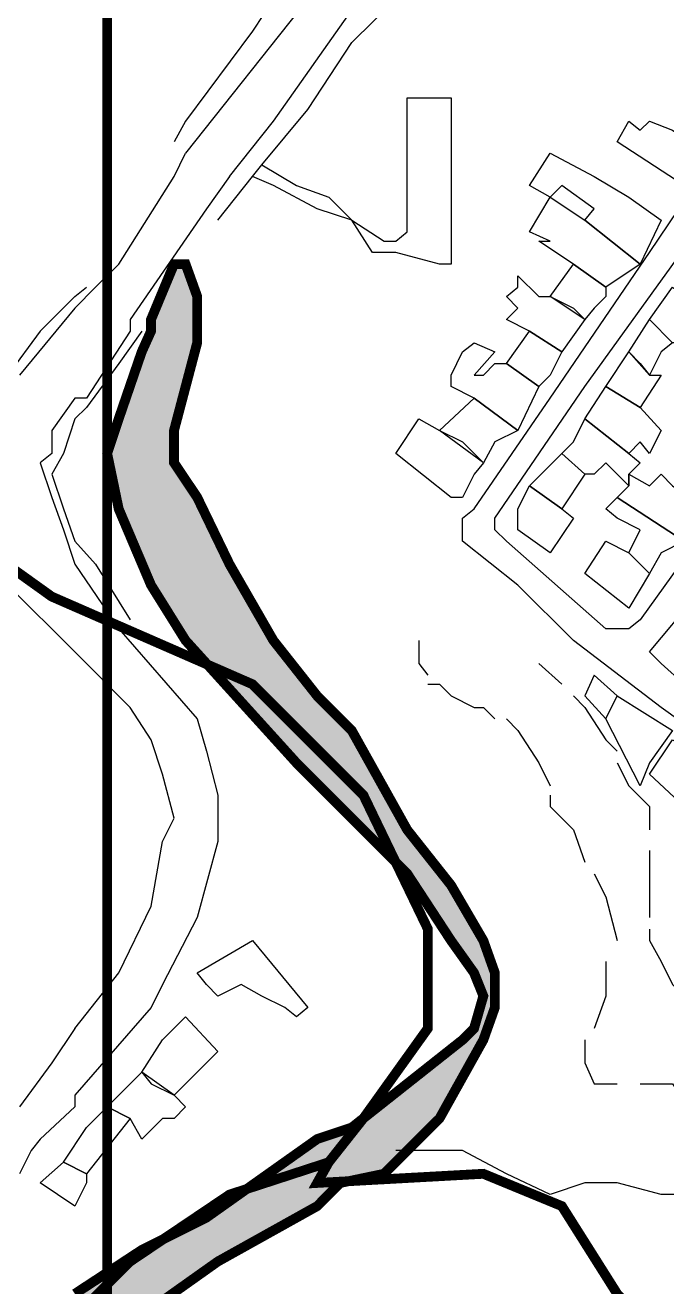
# Model space of a CAD drawing. Header units: millimetres. Extents: x -3588 to 75209, y -3737 to 38254.
# Drawn here: x 6094.8 to 6173.3, y 5231.1 to 5385.3 of the extents above; entities that cross this region are included whole.
import ezdxf

# ---------------------------------------------------------------- set-up
doc = ezdxf.new("R2010")
doc.units = ezdxf.units.MM
doc.layers.add('H', color=250, linetype='Continuous')
doc.layers.add('P', color=253, linetype='Continuous')

msp = doc.modelspace()

# ---------------------------------------------------------------- hatches: boundary and pattern name
at = {"layer": 'H', "linetype": 'Continuous'}
msp.add_hatch(color=256, dxfattribs=at).paths.add_polyline_path([(6100.851, 5221.751), (6100.851, 5229.929), (6109.029, 5235.29), (6117.223, 5239.531), (6130.762, 5248.846), (6134.715, 5250.254), (6148.27, 5261.264), (6149.679, 5262.401), (6151.087, 5266.626), (6149.679, 5269.17), (6146.862, 5273.411), (6141.501, 5281.589), (6127.946, 5295.144), (6114.391, 5309.82), (6110.438, 5316.589), (6106.213, 5326.191), (6105.076, 5332.961), (6106.213, 5336.914), (6109.029, 5345.108), (6110.438, 5347.925), (6110.438, 5349.349), (6112.982, 5356.118), (6114.391, 5356.118), (6115.815, 5351.877), (6115.815, 5346.516), (6112.982, 5335.794), (6112.982, 5331.553), (6115.815, 5327.6), (6119.768, 5319.422), (6125.401, 5309.82), (6130.762, 5303.05), (6134.715, 5299.097), (6141.501, 5286.95), (6146.862, 5280.181), (6151.087, 5273.411), (6152.511, 5269.17), (6152.511, 5265.217), (6151.087, 5261.264), (6145.726, 5251.662), (6138.956, 5244.893), (6133.307, 5243.484), (6130.762, 5240.94), (6118.632, 5234.17), (6105.076, 5224.568), (6100.851, 5221.751), (6100.851, 5221.751)])

# ---------------------------------------------------------------- linework, layer by layer
at = {"layer": 'P', "const_width": 1.2}
for points in [[(6104.804, -520.269), (6104.804, 8805.959)], [(6100.851, 5230.217), (6109.029, 5235.578), (6116.935, 5239.531), (6130.49, 5249.134), (6134.715, 5250.542), (6148.27, 5261.264), (6149.679, 5262.673), (6150.815, 5266.626), (6149.679, 5269.458), (6146.862, 5273.411), (6141.501, 5281.589), (6127.946, 5295.144), (6114.391, 5310.108), (6110.166, 5316.877), (6106.213, 5326.191), (6104.804, 5332.961), (6106.213, 5337.202), (6109.029, 5345.396), (6110.166, 5347.925), (6110.166, 5349.349), (6112.982, 5356.118), (6114.391, 5356.118), (6115.815, 5352.166), (6115.815, 5346.516), (6112.982, 5335.794), (6112.982, 5331.841), (6115.815, 5327.6), (6119.768, 5319.422), (6125.129, 5310.108), (6130.49, 5303.322), (6134.715, 5299.097), (6141.501, 5286.95), (6146.862, 5280.181), (6150.815, 5273.411), (6152.223, 5269.458), (6152.223, 5265.217), (6150.815, 5261.264), (6145.454, 5251.662), (6138.668, 5244.893), (6133.307, 5243.772), (6130.49, 5240.94), (6118.343, 5234.17), (6104.804, 5224.568)], [(6167.187, 5230.217), (6160.417, 5240.94), (6150.815, 5244.893), (6130.49, 5243.772), (6131.899, 5246.301), (6136.14, 5251.662), (6144.029, 5262.673), (6144.029, 5274.82), (6136.14, 5291.191), (6122.584, 5304.747), (6098.019, 5315.469), (6083.055, 5326.191), (6076.286, 5341.155)], [(6083.055, 5326.191), (6098.019, 5315.469), (6122.584, 5304.747), (6136.14, 5291.191), (6144.029, 5274.82), (6144.029, 5262.673), (6136.14, 5251.662), (6131.899, 5246.301), (6119.768, 5242.348), (6107.621, 5234.17), (6098.019, 5224.568)], [(5985.673, 5059.426), (5992.442, 5066.211), (5996.395, 5070.164), (6011.359, 5074.389), (6022.081, 5076.934), (6034.516, 5081.175), (6043.83, 5086.536), (6048.055, 5095.85), (6046.647, 5109.389), (6043.83, 5131.138), (6043.83, 5150.039), (6046.647, 5159.641), (6055.961, 5177.149), (6069.516, 5193.521), (6077.694, 5201.699), (6084.48, 5213.845), (6098.019, 5224.568), (6107.621, 5234.17), (6119.768, 5242.348), (6131.899, 5246.301)], [(6131.899, 5246.301), (6130.49, 5243.772), (6150.815, 5244.893), (6160.417, 5240.94), (6167.187, 5230.217), (6173.956, 5223.448), (6184.679, 5220.615), (6206.428, 5220.615), (6229.569, 5217.798), (6229.569, 5203.123), (6232.114, 5190.688), (6234.931, 5176.013), (6234.931, 5165.002), (6230.978, 5158.233), (6225.328, 5146.102), (6222.8, 5139.316), (6228.161, 5118.991), (6238.883, 5101.499), (6247.077, 5082.295), (6247.077, 5070.164), (6238.883, 5056.609)]]:
    msp.add_lwpolyline(points, dxfattribs=at)
at = {"layer": 'P'}
for points in [[(6141.501, 5408.899), (6140.093, 5407.49), (6137.26, 5400.721), (6129.354, 5388.574), (6114.391, 5369.674)], [(6138.668, 5407.49), (6133.307, 5400.721), (6127.946, 5392.815), (6122.584, 5384.621), (6114.391, 5373.61), (6112.982, 5371.082)], [(6119.768, 5366.841), (6125.129, 5373.61), (6134.715, 5387.166), (6141.501, 5391.407), (6146.862, 5395.36), (6152.223, 5398.176), (6156.464, 5399.585)], [(6123.705, 5368.249), (6129.354, 5375.035), (6134.715, 5383.213), (6140.093, 5388.574), (6146.862, 5393.935), (6152.223, 5395.36), (6156.464, 5396.768), (6161.826, 5396.768), (6167.187, 5398.176), (6177.909, 5396.768), (6191.464, 5395.36), (6203.883, 5395.36), (6209.245, 5393.935), (6216.014, 5392.815), (6218.559, 5392.815), (6221.391, 5391.407), (6221.391, 5389.998), (6219.967, 5389.998), (6213.197, 5387.166), (6203.883, 5384.621), (6197.114, 5380.396), (6188.92, 5376.443), (6183.559, 5373.61), (6180.742, 5372.49)], [(6165.778, 5311.516), (6153.632, 5322.239), (6152.223, 5323.647), (6152.223, 5325.071), (6163.234, 5341.155), (6177.909, 5361.48), (6182.15, 5366.841), (6183.559, 5368.249), (6205.004, 5379.26), (6211.789, 5381.804), (6214.606, 5383.213), (6217.438, 5383.213), (6218.559, 5383.213), (6209.245, 5369.674), (6192.873, 5346.516), (6177.909, 5323.647), (6170.003, 5312.636), (6168.595, 5311.516), (6167.187, 5311.516), (6165.778, 5311.516)], [(6123.705, 5368.249), (6127.946, 5365.721), (6131.899, 5364.296), (6134.715, 5361.48), (6138.668, 5358.935), (6140.093, 5358.935), (6141.501, 5360.071), (6141.501, 5362.888), (6141.501, 5366.841), (6141.501, 5368.249), (6141.501, 5371.082), (6141.501, 5376.443), (6146.862, 5376.443), (6146.862, 5368.249), (6146.862, 5357.527), (6146.862, 5356.118), (6145.454, 5356.118), (6140.093, 5357.527), (6137.26, 5357.527), (6134.715, 5361.48), (6130.49, 5362.888), (6125.129, 5365.721), (6122.584, 5366.841)], [(6173.956, 5372.49), (6177.909, 5369.674), (6175.365, 5365.721), (6167.187, 5371.082), (6168.595, 5373.61), (6170.003, 5372.49), (6171.14, 5373.61), (6173.956, 5372.49)], [(6112.982, 5366.841), (6114.391, 5369.674)], [(6187.512, 5291.191), (6172.548, 5301.914), (6161.826, 5310.108), (6155.04, 5316.877), (6148.27, 5322.239), (6148.27, 5323.647), (6148.27, 5325.071), (6149.679, 5326.191), (6158.993, 5339.747), (6171.14, 5357.527), (6179.318, 5369.674)], [(6168.595, 5364.296), (6172.548, 5361.48), (6170.003, 5356.118), (6163.234, 5361.48), (6164.354, 5362.888), (6160.417, 5365.721), (6158.993, 5364.296), (6156.464, 5365.721), (6158.993, 5369.674), (6164.354, 5366.841), (6168.595, 5364.296)], [(6122.584, 5366.841), (6123.705, 5368.249)], [(6103.38, 5353.286), (6106.213, 5356.118), (6112.982, 5366.841)], [(6119.768, 5366.841), (6116.935, 5362.888)], [(6118.343, 5361.48), (6122.584, 5366.841)], [(6163.234, 5361.48), (6170.003, 5356.118), (6165.778, 5353.286), (6161.826, 5356.118), (6157.585, 5358.935), (6158.993, 5358.935), (6156.464, 5360.071), (6158.993, 5364.296), (6163.234, 5361.48)], [(6116.935, 5362.888), (6107.621, 5349.349)], [(6165.778, 5352.166), (6164.354, 5350.757), (6163.234, 5349.349), (6158.993, 5352.166), (6161.826, 5356.118), (6165.778, 5353.286), (6165.778, 5352.166)], [(6161.826, 5350.757), (6163.234, 5349.349), (6160.417, 5345.396), (6156.464, 5347.925), (6153.632, 5349.349), (6155.04, 5350.757), (6153.632, 5352.166), (6155.04, 5353.286), (6155.04, 5354.71), (6157.585, 5352.166), (6158.993, 5352.166), (6161.826, 5350.757)], [(6100.851, 5350.757), (6103.38, 5353.286)], [(6100.851, 5352.166), (6102.26, 5353.286)], [(6176.789, 5350.757), (6182.15, 5347.925), (6180.742, 5346.516), (6176.789, 5349.349), (6176.789, 5347.925), (6175.365, 5346.516), (6173.956, 5346.516), (6171.14, 5349.349), (6173.956, 5353.286), (6176.789, 5350.757)], [(6100.851, 5352.166), (6096.61, 5347.925), (6092.658, 5342.563), (6089.841, 5341.155), (6088.705, 5341.155), (6087.296, 5342.563), (6085.888, 5343.972)], [(6100.851, 5350.757), (6094.066, 5342.563)], [(6107.621, 5349.349), (6107.621, 5347.925), (6102.26, 5339.747), (6100.851, 5339.747)], [(6172.548, 5345.396), (6171.14, 5342.563), (6168.595, 5345.396), (6171.14, 5349.349), (6173.956, 5346.516), (6172.548, 5345.396)], [(6109.029, 5347.925), (6106.213, 5343.972), (6102.26, 5338.61), (6100.851, 5337.202)], [(6150.815, 5342.563), (6152.223, 5343.972), (6153.632, 5343.972), (6157.585, 5341.155), (6155.04, 5335.794), (6149.679, 5339.747), (6146.862, 5341.155), (6146.862, 5342.563), (6148.27, 5345.396), (6149.679, 5346.516), (6152.223, 5345.396), (6149.679, 5342.563), (6150.815, 5342.563)], [(6158.993, 5342.563), (6157.585, 5341.155), (6153.632, 5343.972), (6156.464, 5347.925), (6160.417, 5345.396), (6158.993, 5342.563)], [(6170.003, 5343.972), (6171.14, 5342.563), (6172.548, 5342.563), (6170.003, 5338.61), (6165.778, 5341.155), (6168.595, 5345.396), (6170.003, 5343.972)], [(6170.003, 5338.61), (6172.548, 5335.794), (6171.14, 5332.961), (6170.003, 5334.385), (6168.595, 5332.961), (6163.234, 5337.202), (6165.778, 5341.155), (6170.003, 5338.61)], [(6100.851, 5339.747), (6098.019, 5335.794)], [(6152.223, 5334.385), (6150.815, 5331.841), (6145.454, 5335.794), (6149.679, 5339.747), (6155.04, 5335.794), (6152.223, 5334.385)], [(6098.019, 5335.794), (6098.019, 5332.961), (6096.61, 5331.841), (6098.019, 5327.6), (6099.443, 5323.647)], [(6100.851, 5337.202), (6099.443, 5332.961), (6098.019, 5330.432), (6099.443, 5326.191), (6100.851, 5322.239)], [(6148.27, 5334.385), (6150.815, 5331.841), (6149.679, 5330.432), (6148.27, 5327.6), (6146.862, 5327.6), (6140.093, 5332.961), (6142.909, 5337.202), (6145.454, 5335.794), (6148.27, 5334.385)], [(6161.826, 5334.385), (6163.234, 5337.202), (6168.595, 5332.961), (6170.003, 5331.841), (6168.595, 5330.432), (6168.595, 5329.024), (6165.778, 5331.841), (6164.354, 5330.432), (6163.234, 5330.432), (6160.417, 5332.961), (6161.826, 5334.385)], [(6160.417, 5326.191), (6156.464, 5329.024), (6160.417, 5332.961), (6163.234, 5330.432), (6160.417, 5326.191)], [(6173.956, 5329.024), (6177.909, 5326.191), (6175.365, 5322.239), (6167.187, 5327.6), (6168.595, 5329.024), (6168.595, 5330.432), (6171.14, 5329.024), (6172.548, 5330.432), (6173.956, 5329.024)], [(6158.993, 5320.83), (6155.04, 5323.647), (6155.04, 5326.191), (6156.464, 5329.024), (6160.417, 5326.191), (6161.826, 5325.071), (6158.993, 5320.83)], [(6172.548, 5320.83), (6171.14, 5318.286), (6168.595, 5320.83), (6170.003, 5323.647), (6167.187, 5325.071), (6165.778, 5326.191), (6167.187, 5327.6), (6175.365, 5322.239), (6172.548, 5320.83)], [(6099.443, 5323.647), (6100.851, 5319.422)], [(6206.428, 5282.997), (6194.281, 5291.191), (6179.318, 5300.506), (6175.365, 5304.747), (6172.548, 5307.275), (6171.14, 5308.699), (6176.789, 5315.469), (6182.15, 5323.647), (6183.559, 5323.647), (6184.679, 5323.647), (6217.438, 5300.506), (6218.559, 5299.097), (6207.836, 5282.997), (6206.428, 5282.997)], [(6100.851, 5322.239), (6103.38, 5319.422), (6107.621, 5312.636)], [(6168.595, 5320.83), (6171.14, 5318.286), (6168.595, 5314.061), (6163.234, 5318.286), (6165.778, 5322.239), (6168.595, 5320.83)], [(6100.851, 5308.699), (6092.658, 5316.877), (6089.841, 5319.422)], [(6100.851, 5319.422), (6106.213, 5311.516), (6115.815, 5300.506), (6116.935, 5296.553), (6118.343, 5291.191), (6118.343, 5285.542), (6115.815, 5276.228), (6111.574, 5268.05), (6110.166, 5265.217), (6100.851, 5254.495)], [(6142.909, 5310.108), (6142.909, 5307.275), (6144.029, 5305.867)], [(6100.851, 5262.673), (6106.213, 5269.458), (6110.166, 5277.636), (6111.574, 5285.542), (6112.982, 5288.375), (6111.574, 5293.736), (6110.166, 5297.961), (6107.621, 5301.914), (6100.851, 5308.699)], [(6157.585, 5307.275), (6160.417, 5304.747)], [(6167.187, 5303.322), (6164.354, 5305.867), (6163.234, 5303.322), (6165.778, 5300.506)], [(6144.029, 5304.747), (6145.454, 5304.747), (6146.862, 5303.322), (6149.679, 5301.914), (6150.815, 5301.914), (6152.223, 5300.506)], [(6161.826, 5303.322), (6163.234, 5301.914), (6165.778, 5297.961), (6167.187, 5296.553)], [(6171.14, 5295.144), (6170.003, 5292.312), (6165.778, 5300.506), (6167.187, 5303.322), (6173.956, 5299.097), (6171.14, 5295.144)], [(6153.632, 5300.506), (6155.04, 5299.097), (6157.585, 5295.144), (6158.993, 5292.312)], [(6176.789, 5296.553), (6177.909, 5295.144), (6175.365, 5289.783), (6171.14, 5293.736), (6173.956, 5297.961), (6176.789, 5296.553)], [(6167.187, 5295.144), (6168.595, 5292.312), (6171.14, 5289.783), (6171.14, 5286.95)], [(6158.993, 5291.191), (6158.993, 5289.783), (6161.826, 5286.95), (6163.234, 5282.997)], [(6171.14, 5284.422), (6171.14, 5282.997), (6171.14, 5277.636), (6171.14, 5276.228)], [(6164.354, 5281.589), (6165.778, 5278.772), (6167.187, 5273.411)], [(6171.14, 5274.82), (6171.14, 5273.411), (6172.548, 5270.867), (6173.956, 5268.05), (6175.365, 5266.626)], [(6126.537, 5265.217), (6123.705, 5266.626), (6121.176, 5268.05), (6118.343, 5266.626), (6116.935, 5268.05), (6115.815, 5269.458), (6122.584, 5273.411), (6129.354, 5265.217), (6127.946, 5264.097), (6126.537, 5265.217)], [(6165.778, 5270.867), (6165.778, 5266.626), (6164.354, 5262.673)], [(6111.574, 5261.264), (6114.391, 5264.097), (6118.343, 5259.856), (6112.982, 5254.495), (6109.029, 5257.312), (6111.574, 5261.264)], [(6100.851, 5262.673), (6098.019, 5258.448)], [(6163.234, 5261.264), (6163.234, 5259.856), (6163.234, 5258.448), (6164.354, 5255.903), (6165.778, 5255.903), (6167.187, 5255.903)], [(6098.019, 5258.448), (6094.066, 5253.087)], [(6110.166, 5255.903), (6112.982, 5254.495), (6114.391, 5253.087), (6112.982, 5251.662), (6111.574, 5251.662), (6109.029, 5249.134), (6107.621, 5251.662), (6104.804, 5253.087), (6109.029, 5257.312), (6110.166, 5255.903)], [(6170.003, 5255.903), (6171.14, 5255.903), (6172.548, 5255.903), (6173.956, 5255.903), (6176.789, 5251.662)], [(6100.851, 5254.495), (6100.851, 5253.087)], [(6100.851, 5253.087), (6096.61, 5249.134)], [(6102.26, 5250.542), (6104.804, 5253.087), (6107.621, 5251.662), (6102.26, 5244.893), (6099.443, 5246.301), (6102.26, 5250.542)], [(6096.61, 5249.134), (6095.49, 5247.725), (6094.066, 5244.893)], [(6102.26, 5244.893), (6102.26, 5243.772), (6100.851, 5240.94), (6096.61, 5243.772), (6099.443, 5246.301), (6102.26, 5244.893)], [(6198.234, 5239.531), (6197.114, 5239.531), (6192.873, 5238.123), (6188.92, 5238.123), (6182.15, 5240.94), (6177.909, 5242.348), (6172.548, 5242.348), (6167.187, 5243.772), (6163.234, 5243.772), (6158.993, 5242.348), (6153.632, 5244.893), (6148.27, 5247.725), (6144.029, 5247.725), (6140.093, 5247.725)]]:
    msp.add_lwpolyline(points, dxfattribs=at)

doc.saveas('drawing.dxf')
